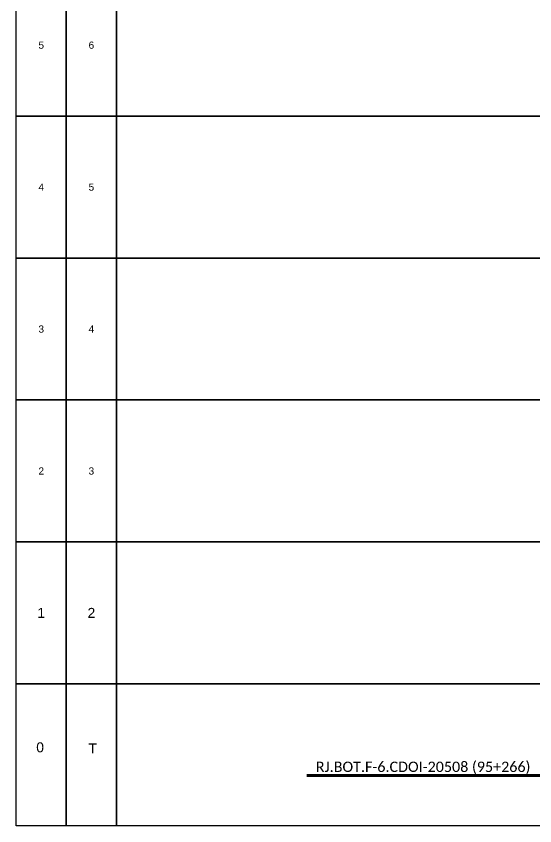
# Model space of a CAD drawing. Header units: metres. Extents: x -1.1 to 57.9, y 4.7 to 46.4.
# Drawn here: x 44.23 to 48.97, y 29.58 to 36.97 of the extents above; entities that cross this region are included whole.
import ezdxf
from ezdxf.enums import TextEntityAlignment as Align

# ---------------------------------------------------------------- set-up
doc = ezdxf.new("R2010")
doc.units = ezdxf.units.M
doc.styles.add('ARIAL', font='arial.ttf')
doc.styles.add('WMF-Calibri0', font='CALIBRI.TTF')

msp = doc.modelspace()

# ---------------------------------------------------------------- linework, layer by layer
for points in [[(44.2329, 37.3489), (44.6905, 37.3489), (44.6905, 36.0541), (44.2329, 36.0541)], [(44.6905, 37.3489), (45.1482, 37.3489), (45.1482, 36.0541), (44.6905, 36.0541)], [(45.1482, 37.3489), (51.6454, 37.3489), (51.6454, 36.0541), (45.1482, 36.0541)], [(44.2329, 36.0541), (44.6905, 36.0541), (44.6905, 34.7592), (44.2329, 34.7592)], [(44.6905, 36.0541), (45.1482, 36.0541), (45.1482, 34.7592), (44.6905, 34.7592)], [(45.1482, 36.0541), (51.6454, 36.0541), (51.6454, 34.7592), (45.1482, 34.7592)], [(44.2329, 34.7592), (44.6905, 34.7592), (44.6905, 33.4643), (44.2329, 33.4643)], [(44.6905, 34.7592), (45.1482, 34.7592), (45.1482, 33.4643), (44.6905, 33.4643)], [(45.1482, 34.7592), (51.6454, 34.7592), (51.6454, 33.4643), (45.1482, 33.4643)], [(44.2329, 33.4643), (44.6905, 33.4643), (44.6905, 32.1694), (44.2329, 32.1694)], [(44.6905, 33.4643), (45.1482, 33.4643), (45.1482, 32.1694), (44.6905, 32.1694)], [(45.1482, 33.4643), (51.6454, 33.4643), (51.6454, 32.1694), (45.1482, 32.1694)], [(44.2329, 32.1694), (44.6905, 32.1694), (44.6905, 30.8745), (44.2329, 30.8745)], [(44.6905, 32.1694), (45.1482, 32.1694), (45.1482, 30.8745), (44.6905, 30.8745)], [(45.1482, 32.1694), (51.6454, 32.1694), (51.6454, 30.8745), (45.1482, 30.8745)], [(44.2329, 30.8745), (44.6905, 30.8745), (44.6905, 29.5796), (44.2329, 29.5796)], [(44.6905, 30.8745), (45.1482, 30.8745), (45.1482, 29.5796), (44.6905, 29.5796)], [(45.1482, 30.8745), (51.6454, 30.8745), (51.6454, 29.5796), (45.1482, 29.5796)]]:
    msp.add_lwpolyline(points, close=True)
at = {"color": 1, "const_width": 0.0288}
msp.add_lwpolyline([(49.1834, 30.0381), (46.8835, 30.0381)], dxfattribs=at)

# ---------------------------------------------------------------- texts
at = {"color": 1, "style": 'WMF-Calibri0'}
msp.add_text('RJ.BOT.F-6.CDOI-20508 (95+266)', height=0.094128, dxfattribs=at).set_placement((47.9477, 30.1179, 0.1961), align=Align.MIDDLE_CENTER)
at = {"style": 'ARIAL', "flags": 12}
for tag, height, p in [('5', 0.06549, (44.4617, 36.7015)), ('6', 0.06549, (44.9194, 36.7015)), ('4', 0.06549, (44.4617, 35.4066)), ('5', 0.06549, (44.9194, 35.4066)), ('3', 0.06549, (44.4617, 34.1117)), ('4', 0.06549, (44.9194, 34.1117)), ('2', 0.06549, (44.4617, 32.8168)), ('3', 0.06549, (44.9194, 32.8168)), ('1', 0.09096, (44.4617, 31.522)), ('2', 0.09096, (44.9194, 31.522)), ('0', 0.09096, (44.4515, 30.2956)), ('T', 0.09096, (44.9304, 30.2858))]:
    msp.add_attdef(tag, text='XX', height=height, dxfattribs=at).set_placement(p, align=Align.MIDDLE_CENTER)

doc.saveas('drawing.dxf')
